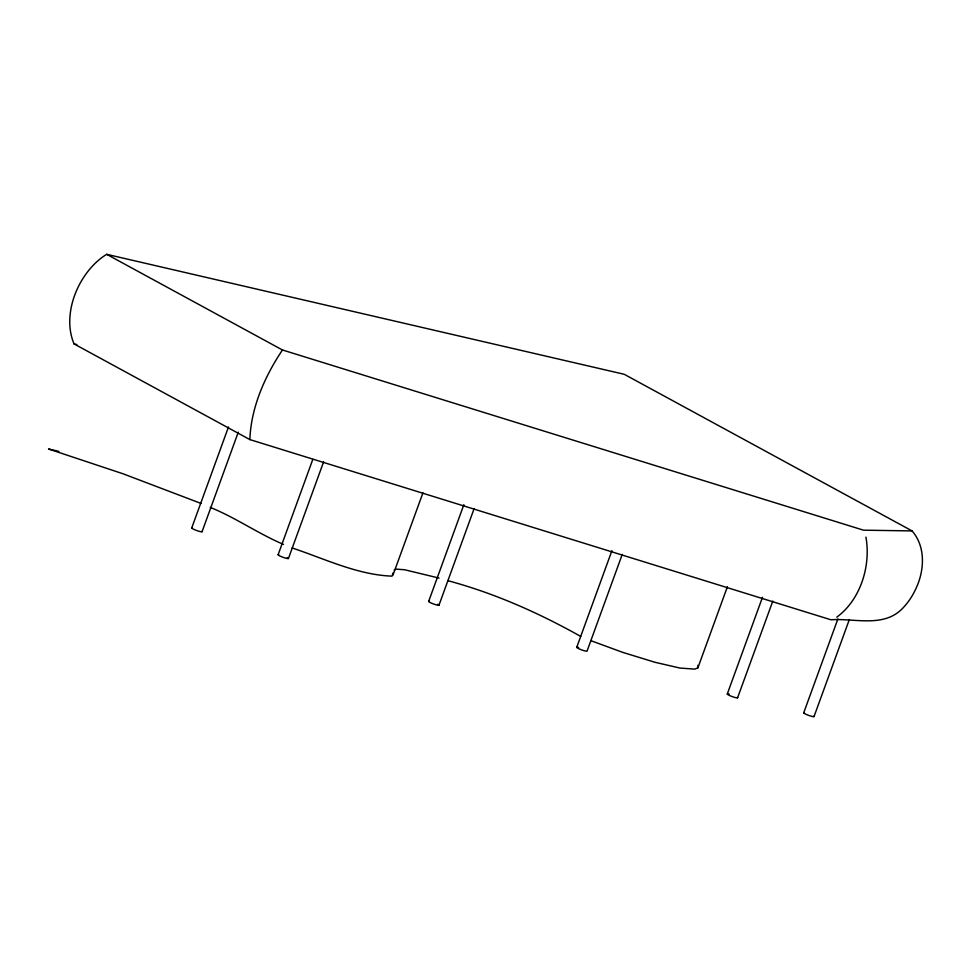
<?xml version="1.0" encoding="UTF-8"?>
<svg xmlns="http://www.w3.org/2000/svg" width="971" height="971" viewBox="0 0 971 971"><rect width="100%" height="100%" fill="white"/><g stroke="black" fill="none" stroke-linecap="round" stroke-linejoin="round"><path stroke-width="1.46" d="M292.15 547.96C324.617 558.762 357.534 574.893 392.053 576.143L393.073 572.878M191.736 527.933L228.488 426.961M202.053 531.72L238.283 432.168M278.119 554.708L312.796 459.429M288.436 558.507L323.634 461.808M392.927 575.281L422.955 492.807M428.66 601.401L463.859 504.689M438.977 605.188L474.176 508.488M576.738 647.317L611.936 550.618M622.253 554.405L587.054 651.116A5.498 0.728 20 0 1 579.493 649.041A5.498 0.728 20 0 1 578.643 647.451M590.72 640.605L622.617 652.33L654.903 662.258L679.943 668.06L694.86 669.116L697.894 667.805L727.4 586.751M727.279 693.998L762.478 597.299M737.596 697.797L772.795 601.098M803.733 712.775L837.9 618.915M814.014 716.61L849.212 619.911M912.048 530.906L863.522 530.178L282.464 349.985C264.804 376.263 250.979 407.65 249.863 439.584L830.909 619.777C854.541 618.09 883.525 627.982 902.35 608.611C909.426 601.425 914.597 592.662 918.19 583.28C924.586 566.166 924.635 545.289 912.048 530.906L624.244 374.296L106.676 254.317C79.161 271.212 61.052 313.257 74.063 343.916L249.863 439.584M836.796 617.168C860.634 599.69 871.048 565.656 865.926 537.121M394.141 570.026L395.974 569.103L404.604 569.746L439.05 578.085M74.063 343.916L76.794 344.547M58.867 451.381L48.55 448.99L123.147 473.824L200.997 503.427M447.692 580.634C494.445 593.172 538.626 612.835 580.707 636.418M283.508 544.403C258.262 533.71 235.71 517.664 210.258 507.408M106.676 254.317L282.464 349.985M813.819 716.234A5.498 0.728 20 0 1 808.297 715.251A5.498 0.728 20 0 1 804.389 712.714M737.377 697.433A5.498 0.728 20 0 1 734.586 697.372A5.498 0.728 20 0 1 728.044 694.738A5.498 0.728 20 0 1 729.185 694.144M437.836 604.241A5.498 0.728 20 0 1 437.581 605.164A5.498 0.728 20 0 1 430.821 602.857A5.498 0.728 20 0 1 429.243 601.304M287.295 557.56A5.498 0.728 20 0 1 287.04 558.483A5.498 0.728 20 0 1 280.279 556.165A5.498 0.728 20 0 1 278.689 554.623M201.834 531.355A5.498 0.728 20 0 1 196.433 530.433A5.498 0.728 20 0 1 192.319 527.836M697.846 665.317A92.463 12.235 20 0 1 697.906 667.805"/></g></svg>
